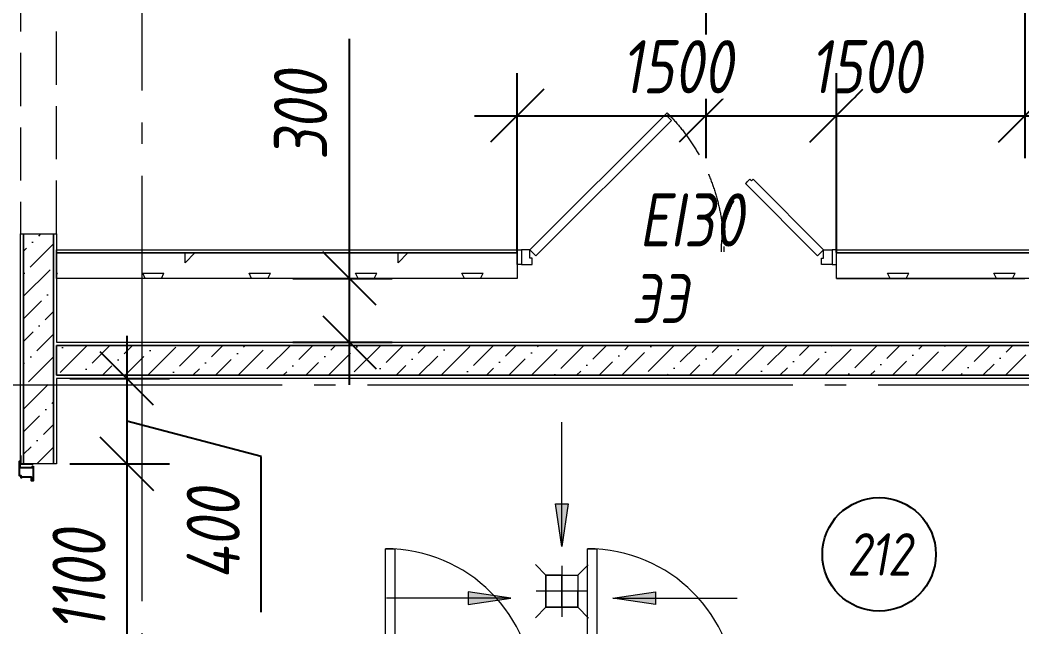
# Model space of a CAD drawing. Header units: millimetres. Extents: x -85420 to 1195317, y -69347 to 470418.
# Drawn here: x 441374 to 446082, y 53439 to 56291 of the extents above; entities that cross this region are included whole.
import ezdxf
from ezdxf.enums import TextEntityAlignment as Align

# ---------------------------------------------------------------- set-up
doc = ezdxf.new("R2010")
doc.units = ezdxf.units.MM
for name, pattern in [('GOST2.303 6', [12, 8, -1.5, 1, -1.5]), ('ГОСТ 2.303 4', [7, 5, -2, 0]), ('ГОСТ 2.303 5', [24, 20, -1.5, 1, -1.5]), ('осевая', [50.800000000000004, 31.75, -6.35, 6.35, -6.35])]:
    doc.linetypes.add(name, pattern=pattern)
for name, color, linetype, lineweight in [('!М_Двери', 7, 'Continuous', 15), ('!М_Двери_ЭОМ', 7, 'Continuous', 15), ('!М_Отверстия в перекрытиях', 253, 'Continuous', 15), ('!М_Перегородки_пеноблок', 7, 'Continuous', 20), ('!ФС_Проемы_двери', 7, 'ГОСТ 2.303 4', 15), ('+АР_Осевые линии', 252, 'GOST2.303 6', 9), ('+АР_Стены внутренние', 250, 'Continuous', 18), ('АР_Трап', 252, 'Continuous', 0), ('ОБОРУДОВАНИЕ', 253, 'Continuous', 5), ('СПДС_РАЗМЕРЫ', 252, 'Continuous', 0), ('ЭКСПЛИКАЦИЯ', 7, 'Continuous', 5)]:
    doc.layers.add(name, color=color, linetype=linetype, lineweight=lineweight)
doc.layers.add('ОСИ', color=7, linetype='осевая', lineweight=13, true_color=0x999999)
doc.layers.add('ПБ_граница', color=7, linetype='ГОСТ 2.303 4', lineweight=40, true_color=0xdb0000)
doc.styles.add('ГОСТ 2.304', font='CS_Gost2304.shx', dxfattribs={"oblique": 10})
doc.linetypes.add('Ground1', pattern='A,12,[130,ltypeshp.shx,S=3,R=-150,X=0,Y=-2.598],3,[130,ltypeshp.shx,S=3,R=-150,X=0,Y=-2.598],3,[130,ltypeshp.shx,S=3,R=-150,X=0,Y=-2.598],0', length=18)
doc.dimstyles.new('СПДС', dxfattribs={"dimscale": 100, "dimtxt": 2.5, "dimasz": 2.5, "dimexe": 2, "dimexo": 0.625, "dimgap": 1, "dimtad": 1, "dimdec": 0, "dimrnd": 5, "dimtxsty": 'ГОСТ 2.304', "dimblk": 'OBLIQUE', "dimblk1": 'OBLIQUE', "dimblk2": 'OBLIQUE', "dimcen": 2.5, "dimdle": 2, "dimadec": 0, "dimazin": 2, "dimtfac": 0.75, "dimtdec": 4, "dimtmove": 1, "dimatfit": 3, "dimfxl": 1, "dimtfill": 1, "dimtolj": 1, "dimarcsym": 1})
pattern_1 = [(45, (0, 0), (39.77475644174331, 145.8407736197254), [187.5, -40.50000000000001, 0, -40.50000000000001])]
pattern_2 = [(45, (150, 150), (0, 1000.000000019025), [141.4, -282.8, 70.7, -424.3000000000001, 141.4, -353.6135624]), (135, (800.0000000000001, 200), (-1000.000000019025, 8.881784197001254e-14), [141.4, -212.1, 70.7, -353.6000000000001, 141.4, -495.0135624]), (63.43494882, (0, 0), (5.099862754320839e-08, 1000.000000000094), [111.8, -447.2, 111.8, -447.233989, 0, 0]), (116.5650512, (0, 0), (-4.000643816226557e-07, 1000.000000000094), [111.8, -447.2000000000001, 111.8, -447.2339890000001, 0, 0]), (0, (0, 100), (0, 1000), [50.00000000000001, -400.0000000000001, 100, -400.0000000000001, 50.00000000000001, 0]), (0, (0, 250), (0, 1000), [-150, 100, -400.0000000000001, 0, -350.0000000000001, 0]), (0, (0, 300.0000000000001), (0, 1000), [-400.0000000000001, 0, -300.0000000000001, 100, -200, 0]), (0, (0, 450.0000000000001), (0, 1000), [-200, 0, -250, 100, -450.0000000000001, 0]), (0, (0, 600.0000000000001), (0, 1000), [-200, 100, -400.0000000000001, 100, -200, 0]), (0, (0, 850.0000000000001), (0, 1000), [-150, 100, -200, 0, -550.0000000000001, 0]), (0, (0, 900.0000000000001), (0, 1000), [-200, 0, -600.0000000000001, 100, -100, 0]), (90, (50.00000000000001, 200), (-1000, 6.123233995736768e-14), [-300.0000000000001, 0, -300.0000000000001, 0, -400.0000000000001, 0]), (90, (150, 0), (-1000, 6.123233995736768e-14), [-150, 100, -400.0000000000001, 0, -350.0000000000001, 0]), (90, (250, 0), (-1000, 6.123233995736768e-14), [-400.0000000000001, 0, -350.0000000000001, 100, -150, 0]), (90, (800.0000000000001, 0), (-1000, 6.123233995736768e-14), [-200, 100, -500.0000000000001, 100, -100, 0]), (90, (100, 100), (-1000, 6.123233995736768e-14), [-300.0000000000001, 0, -350.0000000000001, 0, -350.0000000000001, 0]), (90, (200, 100), (-1000, 6.123233995736768e-14), [-250, 0, -550.0000000000001, 0, -200, 0]), (90, (300.0000000000001, 150), (-1000, 6.123233995736768e-14), [-500.0000000000001, 0, -150, 0, -350.0000000000001, 0]), (90, (350.0000000000001, 50.00000000000001), (-1000, 6.123233995736768e-14), [-450.0000000000001, 0, -200, 0, -250, 0]), (90, (450.0000000000001, 200), (-1000, 6.123233995736768e-14), [-400.0000000000001, 0, -150, 0, -400.0000000000001, 0]), (90, (500.0000000000001, 250), (-1000, 6.123233995736768e-14), [-450.0000000000001, 0, -200, 0, -350.0000000000001, 0]), (90, (550.0000000000001, 0), (-1000, 6.123233995736768e-14), [-600.0000000000001, 0, -250, 0, -150, 0]), (90, (600.0000000000001, 150), (-1000, 6.123233995736768e-14), [-200, 0, -400.0000000000001, 0, -400.0000000000001, 0]), (90, (650.0000000000001, 100), (-1000, 6.123233995736768e-14), [-450.0000000000001, 0, -250, 0, -300.0000000000001, 0]), (90, (700.0000000000001, 50.00000000000001), (-1000, 6.123233995736768e-14), [-400.0000000000001, 0, -300.0000000000001, 0, -300.0000000000001, 0]), (90, (800.0000000000001, 100), (-1000, 6.123233995736768e-14), [-300.0000000000001, 0, -300.0000000000001, 0, -400.0000000000001, 0]), (90, (900.0000000000001, 150), (-1000, 6.123233995736768e-14), [-400.0000000000001, 0, -200, 0, -400.0000000000001, 0]), (90, (950.0000000000001, 200), (-1000, 6.123233995736768e-14), [-150, 0, -600.0000000000001, 0, -250, 0])]

# ---------------------------------------------------------------- blocks, each defined once
blk = doc.blocks.new('_Oblique')
at = {"color": 0, "linetype": 'ByBlock', "lineweight": -2}
blk.add_line((-0.5, -0.5), (0.5, 0.5), dxfattribs=at)
blk = doc.blocks.new('*D353')
at = {"layer": 'Defpoints', "color": 0, "ltscale": 100, "transparency": 16777216}
for p in [(441546.3728296874, 54606.4074300588), (441546.3728296874, 54205.75993097108), (441876.4879834676, 54205.75993097108)]:
    blk.add_point(p, dxfattribs=at)
at = {"layer": 'СПДС_РАЗМЕРЫ', "color": 0, "lineweight": -2, "ltscale": 100, "transparency": 16777216}
for p, q in [((441876.4879834676, 54806.4074300588), (441876.4879834676, 54005.75993097108)), ((441608.8728296874, 54606.4074300588), (442076.4879834676, 54606.4074300588)), ((442507.2872797496, 54239.26370083514), (441876.4879834676, 54406.08368051494)), ((442507.2872797496, 53509.00303769854), (442507.2872797496, 54239.26370083514)), ((441608.8728296874, 54205.75993097108), (442076.4879834676, 54205.75993097108))]:
    blk.add_line(p, q, dxfattribs=at)
at = {"layer": 'СПДС_РАЗМЕРЫ', "color": 0, "lineweight": -2, "ltscale": 100, "transparency": 16777216, "xscale": 250, "yscale": 250, "zscale": 250}
for p, rotation in [((441876.4879834676, 54606.4074300588), 90), ((441876.4879834676, 54205.75993097108), 270)]:
    blk.add_blockref('_Oblique', p, dxfattribs=dict(at, rotation=rotation))
at = {"layer": 'СПДС_РАЗМЕРЫ', "color": 0, "ltscale": 100, "transparency": 16777216, "insert": (442282.2872796871, 53874.13336926684), "char_height": 250, "attachment_point": 5, "rotation": 90, "style": 'ГОСТ 2.304', "bg_fill": 3, "box_fill_scale": 1.1, "bg_fill_color": 256, "bg_fill_true_color": 13158600, "bg_fill_transparency": 0}
blk.add_mtext('\\A1;400', dxfattribs=at)
blk = doc.blocks.new('*D352')
at = {"layer": 'Defpoints', "color": 0, "ltscale": 100, "transparency": 16777216}
for p in [(442593.5853700943, 55076.40779786798), (442922.8715585182, 55076.40779786798), (442593.5853700943, 54776.40793831745)]:
    blk.add_point(p, dxfattribs=at)
at = {"layer": 'СПДС_РАЗМЕРЫ', "color": 0, "lineweight": -2, "ltscale": 100, "transparency": 16777216}
for p, q in [((442922.8715585182, 55076.40779786798), (442922.8715585182, 56202.67297977424)), ((442922.8715585182, 55076.40779786798), (442922.8715585182, 56202.67297977424)), ((442922.8715585182, 54576.40793831745), (442922.8715585182, 55276.40779786798)), ((442656.0853700943, 55076.40779786798), (443122.8715585182, 55076.40779786798)), ((442656.0853700943, 54776.40793831745), (443122.8715585182, 54776.40793831745))]:
    blk.add_line(p, q, dxfattribs=at)
at = {"layer": 'СПДС_РАЗМЕРЫ', "color": 0, "lineweight": -2, "ltscale": 100, "transparency": 16777216, "xscale": 250, "yscale": 250, "zscale": 250}
for p, rotation in [((442922.8715585182, 55076.40779786798), 90), ((442922.8715585182, 54776.40793831745), 270)]:
    blk.add_blockref('_Oblique', p, dxfattribs=dict(at, rotation=rotation))
at = {"layer": 'СПДС_РАЗМЕРЫ', "color": 0, "ltscale": 100, "transparency": 16777216, "insert": (442692.6938889131, 55841.40743005881), "char_height": 250, "attachment_point": 5, "rotation": 90, "style": 'ГОСТ 2.304', "bg_fill": 3, "box_fill_scale": 1.1, "bg_fill_color": 256, "bg_fill_true_color": 13158600, "bg_fill_transparency": 0}
blk.add_mtext('\\A1;300', dxfattribs=at)
blk = doc.blocks.new('*D351')
at = {"layer": 'Defpoints', "color": 0, "ltscale": 100, "transparency": 16777216}
for p in [(445210.3555048098, 55841.40743005881), (443710.3914659707, 55141.40743005881), (445210.3555048098, 55136.4074300588)]:
    blk.add_point(p, dxfattribs=at)
at = {"layer": 'СПДС_РАЗМЕРЫ', "color": 0, "lineweight": -2, "ltscale": 100, "transparency": 16777216}
for p, q in [((443710.3914659707, 55203.90743005881), (443710.3914659707, 56041.40743005881)), ((445210.3555048098, 55198.9074300588), (445210.3555048098, 56041.40743005881)), ((443510.3914659707, 55841.40743005881), (445410.3555048098, 55841.40743005881))]:
    blk.add_line(p, q, dxfattribs=at)
at = {"layer": 'СПДС_РАЗМЕРЫ', "color": 0, "lineweight": -2, "ltscale": 100, "transparency": 16777216, "xscale": 250, "yscale": 250, "zscale": 250, "rotation": 180}
blk.add_blockref('_Oblique', (443710.3914659707, 55841.40743005881), dxfattribs=at)
at = {"layer": 'СПДС_РАЗМЕРЫ', "color": 0, "lineweight": -2, "ltscale": 100, "transparency": 16777216, "xscale": 250, "yscale": 250, "zscale": 250}
blk.add_blockref('_Oblique', (445210.3555048098, 55841.40743005881), dxfattribs=at)
at = {"layer": 'СПДС_РАЗМЕРЫ', "color": 0, "ltscale": 100, "transparency": 16777216, "insert": (444460.3734853902, 56071.58509966392), "char_height": 250, "attachment_point": 5, "style": 'ГОСТ 2.304', "bg_fill": 3, "box_fill_scale": 1.1, "bg_fill_color": 256, "bg_fill_true_color": 13158600, "bg_fill_transparency": 0}
blk.add_mtext('\\A1;1500', dxfattribs=at)
blk = doc.blocks.new('дверь металл_преобразован_в_статический')
for p, q in [((-88.28427124746122, 28.28427124746122), (-427.670097836206, -311.1015553412844)), ((-391.6330803764904, -331.6330803764913), (-60, 0))]:
    blk.add_line(p, q)
for points in [[(-1499.964038839007, 0), (-1479.964038839007, 0), (-1479.964038839007, 69.99999999999818), (-1499.964038839007, 69.99999999999818)], [(-1439.964038839007, 0), (-1479.964038839007, 0), (-1479.964038839007, 69.99999999999818), (-1429.964038839007, 69.99999999999818), (-1429.964038839007, 40), (-1439.964038839007, 39.99999999999091)], [(-60, 0), (-20, 0), (-20, 69.99999999999818), (-70, 69.99999999999818), (-70, 40), (-60, 39.99999999999091)], [(0, 0), (-20, 0), (-20, 69.99999999999818), (0, 69.99999999999818)], [(-795.8151895588599, -644.1488492801473), (-1439.964038839007, 0), (-1411.679767591551, 28.28427124745576), (-775.2836645236584, -608.1118318204371), (-796.4968679592494, -629.3250352560271), (-788.744121746995, -637.0777814682824)], [(-60, 0), (-391.6330803764959, -331.6330803764859), (-398.7041481883589, -324.5620125646228), (-406.4568944006132, -332.3147587768772), (-427.670097836206, -311.1015553412844), (-88.28427124745576, 28.28427124745576)]]:
    blk.add_lwpolyline(points, close=True)
at = {"linetype": 'ГОСТ 2.303 4', "ltscale": 50}
for centre, radius, start, end in [((-1439.964038839007, 0), 910.9640388390071, 315, 0.628970276015168), ((-60, 0), 480.0682020074355, 178.8064211800575, 223.8064211800941)]:
    blk.add_arc(centre, radius, start, end, dxfattribs=at)
blk = doc.blocks.new('*D348')
at = {"layer": 'Defpoints', "color": 0, "ltscale": 100, "transparency": 16777216}
for p in [(441546.3728296874, 54205.75993097108), (441546.3728296874, 53104.73245229898), (441876.4879834676, 53104.73245229898)]:
    blk.add_point(p, dxfattribs=at)
at = {"layer": 'СПДС_РАЗМЕРЫ', "color": 0, "lineweight": -2, "ltscale": 100, "transparency": 16777216}
for p, q in [((441876.4879834676, 54405.75993097108), (441876.4879834676, 52904.73245229898)), ((441608.8728296874, 54205.75993097108), (442076.4879834676, 54205.75993097108)), ((441608.8728296874, 53104.73245229898), (442076.4879834676, 53104.73245229898))]:
    blk.add_line(p, q, dxfattribs=at)
at = {"layer": 'СПДС_РАЗМЕРЫ', "color": 0, "lineweight": -2, "ltscale": 100, "transparency": 16777216, "xscale": 250, "yscale": 250, "zscale": 250}
for p, rotation in [((441876.4879834676, 54205.75993097108), 90), ((441876.4879834676, 53104.73245229898), 270)]:
    blk.add_blockref('_Oblique', p, dxfattribs=dict(at, rotation=rotation))
at = {"layer": 'СПДС_РАЗМЕРЫ', "color": 0, "ltscale": 100, "transparency": 16777216, "insert": (441651.4879834051, 53655.24619163503), "char_height": 250, "attachment_point": 5, "rotation": 90, "style": 'ГОСТ 2.304', "bg_fill": 3, "box_fill_scale": 1.1, "bg_fill_color": 256, "bg_fill_true_color": 13158600, "bg_fill_transparency": 0}
blk.add_mtext('\\A1;1100', dxfattribs=at)
blk = doc.blocks.new('*D326')
at = {"layer": 'Defpoints', "color": 0, "ltscale": 100, "transparency": 16777216}
for p in [(444596.4014761783, 57241.4152099858), (446096.3655150173, 57241.4152099858), (446096.3655150173, 55841.4152099858)]:
    blk.add_point(p, dxfattribs=at)
at = {"layer": 'СПДС_РАЗМЕРЫ', "color": 0, "lineweight": -2, "ltscale": 100, "transparency": 16777216}
for p, q in [((444596.4014761783, 57178.9152099858), (444596.4014761783, 55641.4152099858)), ((446096.3655150173, 57178.9152099858), (446096.3655150173, 55641.4152099858)), ((444396.4014761783, 55841.4152099858), (446296.3655150173, 55841.4152099858))]:
    blk.add_line(p, q, dxfattribs=at)
at = {"layer": 'СПДС_РАЗМЕРЫ', "color": 0, "lineweight": -2, "ltscale": 100, "transparency": 16777216, "xscale": 250, "yscale": 250, "zscale": 250, "rotation": 180}
blk.add_blockref('_Oblique', (444596.4014761783, 55841.4152099858), dxfattribs=at)
at = {"layer": 'СПДС_РАЗМЕРЫ', "color": 0, "lineweight": -2, "ltscale": 100, "transparency": 16777216, "xscale": 250, "yscale": 250, "zscale": 250}
blk.add_blockref('_Oblique', (446096.3655150173, 55841.4152099858), dxfattribs=at)
at = {"layer": 'СПДС_РАЗМЕРЫ', "color": 0, "ltscale": 100, "transparency": 16777216, "insert": (445346.3834955978, 56071.59287959091), "char_height": 250, "attachment_point": 5, "style": 'ГОСТ 2.304', "bg_fill": 3, "box_fill_scale": 1.1, "bg_fill_color": 256, "bg_fill_true_color": 13158600, "bg_fill_transparency": 0}
blk.add_mtext('\\A1;1500', dxfattribs=at)
blk = doc.blocks.new('*U270')
h = blk.add_hatch(color=256)
h.dxf.hatch_style = 1
h.paths.add_polyline_path([(-29.51197054858016, -384.1461214440787), (29.5119705484248, -384.1461214440787), (-1.073059016791248e-13, -584.1461214440787)])
blk.add_line((-1.073059016791248e-13, -584.1461214440787), (0, 0))
blk.add_lwpolyline([(29.5119705484248, -384.1461214440787), (-29.51197054858016, -384.1461214440787), (-1.073059016791248e-13, -584.1461214440787), (29.5119705484248, -384.1461214440787)])
blk = doc.blocks.new('трап пуи')
at = {"layer": 'ОБОРУДОВАНИЕ'}
for p, q in [((0.01187050668522716, -120.0016092317528), (0.01187050668522716, 119.9983907682472)), ((-119.9881294933148, -0.001609231752809137), (120.0118705066852, -0.001609231752809137))]:
    blk.add_line(p, q, dxfattribs=at)
blk.add_lwpolyline([(-74.98517596768215, 74.99789612292079), (-74.98517596768215, -74.99804321787087), (74.98504586459603, -74.99804321787087), (74.98504586459603, 74.99789612292079), (-74.98517596768215, 74.99789612292079)], dxfattribs=at)
blk = doc.blocks.new('*U162')
for p, q in [((0, 0), (0, -49.99999999999997)), ((700, 3.622374731326001e-15), (700, -49.99999999999995))]:
    blk.add_line(p, q)
blk.add_lwpolyline([(0, 0), (8.795537768650714e-14, 699.9999999999999), (43.75000000000009, 699.9999999999999), (43.75, -1.4210854715202e-14)], close=True)
blk.add_arc((0, 0), 700, 7.016709298534877e-15, 90)
blk = doc.blocks.new('проем_преобразован_в_статический')
at = {"color": 7, "linetype": 'ГОСТ 2.303 4', "ltscale": 50}
blk.add_wipeout([(-1.1368683772161603e-13, 0), (-4.547473508864641e-13, -1550.0000000000152), (-170.00000710290647, -1550.0000000000152), (-170.00000710290612, 0)], dxfattribs=at)
at = {"linetype": 'ГОСТ 2.303 4', "ltscale": 50}
blk.add_lwpolyline([(-170.0000071029061, 3.055484829876501e-14), (-170.0000071029064, -1550.000000000015), (-3.157474282033978e-13, -1550.000000000015), (2.842170943040401e-14, -6.310887241768094e-30)], close=True, dxfattribs=at)
blk = doc.blocks.new('A$C314F1C93')
at = {"layer": '+АР_Осевые линии', "linetype": 'ГОСТ 2.303 5', "lineweight": 0, "ltscale": 100}
blk.add_line((11540.00000000047, 64233.04186645093), (11540.00000000047, -9232.622227149745), dxfattribs=at)
blk.add_lwpolyline([(-4199.99999999968, 39249.99999999988), (75280.00000000006, 39249.99999999988)], dxfattribs=at)

msp = doc.modelspace()

# ---------------------------------------------------------------- block references
at = {"layer": 'ОСИ', "ltscale": 40}
msp.add_blockref('A$C314F1C93', (430406.3725916118, 15326.41521031433, 4.999999999999952e-09), dxfattribs=at)

# ---------------------------------------------------------------- next in the draw order: linework, layer by layer
at = {"color": 6, "lineweight": 18, "ltscale": 100, "elevation": 4.999999999999952e-09}
msp.add_lwpolyline([(445210.3914638816, 55076.40829951665), (446096.3664615406, 55076.40850975519)], dxfattribs=at)
at = {"color": 1, "linetype": 'Ground1'}
msp.add_lwpolyline([(441376.3723865895, 54244.65557795938), (441376.3723865895, 54205.75993097108), (441436.4031497879, 54205.75993097108)], dxfattribs=at)
msp.add_lwpolyline([(441436.4031497879, 54193.75993097108), (441436.4031497879, 54125.75993097108), (441428.4031497879, 54125.75993097108), (441428.4031497879, 54142.76574445827), (441381.9606116377, 54142.76574445827), (441381.9606116377, 54139.74072362826), (441380.3518684394, 54139.74072362826), (441380.3518684394, 54149.73173980106), (441372.3929478049, 54149.73173980106), (441372.3929478049, 54217.80611132807), (441376.3723865895, 54217.80611132807), (441376.3723865895, 54209.76250299945), (441373.9947669227, 54209.76250299945), (441373.9947669227, 54188.76443365097), (441432.5930433262, 54188.76443365097), (441432.5930433262, 54193.75993097108)], close=True)
at = {"layer": 'АР_Трап', "lineweight": 0, "elevation": 4.999999999999952e-09}
msp.add_lwpolyline([(443795.8789828572, 53731.98902531707), (443845.6284411298, 53681.73973276891), (443845.6284411298, 53531.73785897653), (443795.8827304185, 53481.9921482653), (443845.6284411298, 53531.73785897653), (443994.8805447769, 53531.73785897653), (444045.875841177, 53480.74256257637), (443994.8805447769, 53531.73785897653), (443920.2544929532, 53531.73785897653), (443920.2544929532, 53681.73973276891), (443845.6284411298, 53681.73973276891), (443994.8768159473, 53681.73973276891), (444043.8765228064, 53730.73943962803), (443994.8768159473, 53681.73973276891), (443994.8805447769, 53531.73785897653), (443994.8805447769, 53606.73879587272), (443845.6284411298, 53606.73879587272)], dxfattribs=at)
at = {"layer": 'ЭКСПЛИКАЦИЯ', "linetype": 'Continuous', "lineweight": 25, "ltscale": 100}
msp.add_circle((445410.9880996993, 53779.75540955109), 266.6666666666667, dxfattribs=at)

# ---------------------------------------------------------------- next in the draw order: block references
at = {"layer": '!М_Двери', "color": 0, "ltscale": 100}
for p in [(443091.9676312195, 53106.46771874727), (444041.1460836483, 53106.46771874727)]:
    msp.add_blockref('*U162', p, dxfattribs=at)
at = {"layer": '!ФС_Проемы_двери'}
msp.add_blockref('проем_преобразован_в_статический', (441546.3725952314, 56836.40757518786), dxfattribs=at)
at = {"layer": 'АР_Трап', "lineweight": 0, "xscale": -1}
for name, p, rotation in [('*U270', (443920.1007550624, 54400.95470555323, 4.999999999999952e-09), 0.01492145336335533), ('трап пуи', (443920.2528833533, 53606.75073617761, 4.999999999999952e-09), 89.99999999999311), ('*U270', (444743.8700157959, 53574.29305731689, -1.004999999997788e-08), 270.0149214533633)]:
    msp.add_blockref(name, p, dxfattribs=dict(at, rotation=rotation))
at = {"layer": 'АР_Трап', "lineweight": 0, "rotation": 89.98507854663664}
msp.add_blockref('*U270', (443096.6357509107, 53574.29305731689, -1.004999999997788e-08), dxfattribs=at)

# ---------------------------------------------------------------- next in the draw order: texts
at = {"layer": '!М_Отверстия в перекрытиях', "ltscale": 50, "insert": (444380.3673128929, 54982.26345869212, 4.999999999999952e-09), "char_height": 230, "width": 1461.554799337728, "attachment_point": 5, "line_spacing_factor": 0.648, "style": 'ГОСТ 2.304'}
msp.add_mtext('ЭЭ', dxfattribs=at)
at = {"layer": 'ЭКСПЛИКАЦИЯ', "linetype": 'Continuous', "lineweight": 25, "ltscale": 100, "style": 'ГОСТ 2.304', "oblique": 9.999999999999998}
msp.add_text('212', height=200, dxfattribs=at).set_placement((445410.9880996993, 53779.75540955109), align=Align.MIDDLE_CENTER)

# ---------------------------------------------------------------- next in the draw order: dimensions: what is measured, and where the dimension line sits
at = {"layer": 'СПДС_РАЗМЕРЫ', "ltscale": 100}
dim = msp.add_linear_dim(base=(446096.3655150173, 55841.4152099858, 4.999999999999952e-09), p1=(444596.4014761783, 57241.4152099858, 4.999999999999952e-09), p2=(446096.3655150173, 57241.4152099858, 4.999999999999952e-09), dimstyle='СПДС', dxfattribs=at)
dim.commit()
dim.dimension.update_dxf_attribs({"geometry": '*D326', "text_midpoint": (445346.3834955978, 56071.59287959091, 4.999999999999952e-09)})
dim = msp.add_linear_dim(base=(442922.8715585182, 55076.40779786798, 4.999999999999952e-09), p1=(442593.5853700943, 54776.40793831745, 4.999999999999952e-09), p2=(442593.5853700943, 55076.40779786798, 4.999999999999952e-09), angle=90, dimstyle='СПДС', dxfattribs=at)
dim.commit()
dim.dimension.update_dxf_attribs({"geometry": '*D352', "text_midpoint": (442957.6040063777, 55841.40743005881, 4.999999999999952e-09), "dimtype": 160})
dim = msp.add_linear_dim(base=(441876.4879834676, 53104.73245229898, 4.999999999999952e-09), p1=(441546.3728296874, 54205.75993097108, 4.999999999999952e-09), p2=(441546.3728296874, 53104.73245229898, 4.999999999999952e-09), angle=90, dimstyle='СПДС', dxfattribs=at)
dim.commit()
dim.dimension.update_dxf_attribs({"geometry": '*D348', "text_midpoint": (441651.4879834051, 53655.24619163503, 4.999999999999952e-09)})

# ---------------------------------------------------------------- next in the draw order: linework, layer by layer
at = {"layer": '+АР_Стены внутренние', "ltscale": 100}
msp.add_lwpolyline([(441391.37259168, 55286.40754104985), (441391.3728296874, 54205.75989683308), (441376.3728296874, 54205.7598935294), (441376.37259168, 55286.40753774617), (441391.37259168, 55286.40754104985)], close=True, dxfattribs=at)

# ---------------------------------------------------------------- next in the draw order: block references
at = {"layer": '!М_Двери_ЭОМ', "color": 0, "xscale": -1, "rotation": 180}
msp.add_blockref('дверь металл_преобразован_в_статический', (445210.3914638816, 55211.4074300588, 4.999999999999952e-09), dxfattribs=at)

# ---------------------------------------------------------------- next in the draw order: dimensions: what is measured, and where the dimension line sits
at = {"layer": 'СПДС_РАЗМЕРЫ', "ltscale": 100}
dim = msp.add_linear_dim(base=(441876.4879834676, 54205.75993097108, 4.999999999999952e-09), p1=(441546.3728296874, 54606.4074300588, 4.999999999999952e-09), p2=(441546.3728296874, 54205.75993097108, 4.999999999999952e-09), angle=90, dimstyle='СПДС', dxfattribs=at)
dim.commit()
dim.dimension.update_dxf_attribs({"geometry": '*D353', "text_midpoint": (442507.2872797496, 54139.26370083514, 4.999999999999952e-09), "dimtype": 160})

# ---------------------------------------------------------------- next in the draw order: hatches: boundary and pattern name
at = {"layer": '+АР_Стены внутренние', "lineweight": 0, "ltscale": 100}
h = msp.add_hatch(dxfattribs=at)
h.set_pattern_fill('БЕТОН И ИЗДЕЛИЯ ИЗ НЕГО', color=256, scale=30, style=0, pattern_type=2)
h.set_pattern_definition(pattern_1)
h.paths.add_polyline_path([(441531.37259168, 55286.40757188417), (441531.3728296874, 54205.7599276674), (441391.3728296874, 54205.75989683308), (441391.37259168, 55286.40754104985)], flags=0)
h = msp.add_hatch(dxfattribs=at)
h.set_pattern_fill('БЕТОН И ИЗДЕЛИЯ ИЗ НЕГО', color=256, scale=30, style=0, pattern_type=2)
h.set_pattern_definition(pattern_1)
h.paths.add_polyline_path([(441759.9670095831, 54621.40796552005), (441546.3726746071, 54621.40785124433), (441546.3725997053, 54761.40785124431), (441759.9669346813, 54761.40796552003)], flags=0)
h = msp.add_hatch(dxfattribs=at)
h.set_pattern_fill('БЕТОН И ИЗДЕЛИЯ ИЗ НЕГО', color=256, scale=30, style=0, pattern_type=2)
h.set_pattern_definition(pattern_1)
h.paths.add_polyline_path([(446445.3430044771, 54621.4089975023), (441759.9669607959, 54621.40796552005), (441759.9669299601, 54761.40796552005), (446445.3429736413, 54761.40899750229)], flags=0)

# ---------------------------------------------------------------- next in the draw order: linework, layer by layer
at = {"layer": '+АР_Стены внутренние', "ltscale": 100}
msp.add_lwpolyline([(441531.37259168, 55286.40757188417), (441531.3728296874, 54205.7599276674), (441391.3728296874, 54205.75989683308), (441391.37259168, 55286.40754104985), (441531.37259168, 55286.40757188417)], close=True, dxfattribs=at)
for points in [[(441546.3727414467, 54606.40785124436), (441546.3728296874, 54205.75993097108), (441531.3728296874, 54205.7599276674), (441531.37259168, 55286.40757188417), (441546.37259168, 55286.40757518785), (441546.372704005, 54776.40785124437)], [(441759.9670095831, 54621.40796552005), (441546.3726746071, 54621.40785124433), (441546.3725997053, 54761.40785124431), (441759.9669346813, 54761.40796552003)], [(441546.3727073087, 54761.40785124437), (441546.3725997053, 54761.40785124431), (441546.3726746071, 54621.40785124433), (441546.372738143, 54621.40785124437)], [(441546.372704005, 54776.40785124437), (441759.9669266561, 54776.40796552003)], [(441759.9669346813, 54761.40796552003), (441546.3727073087, 54761.40785124437)], [(446306.3725792385, 54776.40896689323), (446445.3429703374, 54776.40899750229), (446445.3429736413, 54761.40899750229), (441759.9669299601, 54761.40796552005)], [(441759.9669266562, 54776.40796552005), (446291.3725792385, 54776.40896689323)], [(441759.9669299601, 54761.40796552005), (446445.3429736413, 54761.40899750229), (446445.3430044771, 54621.4089975023), (441759.9669607959, 54621.40796552005)], [(441546.372738143, 54621.40785124437), (441759.9670095831, 54621.40796552005)], [(441759.9669607959, 54621.40796552005), (446445.3430044771, 54621.4089975023), (446445.343007781, 54606.4089975023), (441759.9669640997, 54606.40796552005)], [(441759.9670176083, 54606.40796552005), (441546.3727414467, 54606.40785124436)]]:
    msp.add_lwpolyline(points, dxfattribs=at)

# ---------------------------------------------------------------- next in the draw order: texts
at = {"layer": 'ПБ_граница', "linetype": 'ByBlock', "lineweight": 0, "ltscale": 100, "insert": (444528.0116961023, 55351.52300186492, 4.999999999999952e-09), "char_height": 250, "width": 1, "attachment_point": 5, "line_spacing_factor": 0.5, "style": 'ГОСТ 2.304', "bg_fill": 3, "box_fill_scale": 1.2, "bg_fill_color": 1, "bg_fill_transparency": 0}
msp.add_mtext('EI30', dxfattribs=at)

# ---------------------------------------------------------------- next in the draw order: dimensions: what is measured, and where the dimension line sits
at = {"layer": 'СПДС_РАЗМЕРЫ', "ltscale": 100}
dim = msp.add_linear_dim(base=(445210.3555048098, 55841.40743005881, 4.999999999999952e-09), p1=(443710.3914659707, 55141.40743005881, 4.999999999999952e-09), p2=(445210.3555048098, 55136.4074300588, 4.999999999999952e-09), dimstyle='СПДС', dxfattribs=at)
dim.commit()
dim.dimension.update_dxf_attribs({"geometry": '*D351', "text_midpoint": (444460.3734853902, 56071.58509966392, 4.999999999999952e-09)})

# ---------------------------------------------------------------- next in the draw order: hatches: boundary and pattern name
at = {"layer": '!М_Перегородки_пеноблок', "ltscale": 100}
h = msp.add_hatch(dxfattribs=at)
h.set_pattern_fill('БЕТОННАЯ ПОДГОТОВКА', color=256, scale=100, style=0, pattern_type=2)
h.set_pattern_definition(pattern_2)
h.paths.add_polyline_path([(443710.4274250427, 55076.4074300588), (441546.3728296874, 55076.4074300588), (441546.3728296874, 55196.4074300588), (443710.4274250427, 55196.4074300588)], flags=0)
h = msp.add_hatch(dxfattribs=at)
h.set_pattern_fill('БЕТОННАЯ ПОДГОТОВКА', color=256, scale=100, style=0, pattern_type=2)
h.set_pattern_definition(pattern_2)
h.paths.add_polyline_path([(446171.3725792385, 55076.4074300588), (445210.3914638816, 55076.4074300588), (445210.3914638816, 55196.4074300588), (446291.3725792385, 55196.40743005881)], flags=0)

# ---------------------------------------------------------------- next in the draw order: linework, layer by layer
for points in [[(443710.4274250427, 55196.4074300588), (441546.3728296874, 55196.4074300588), (441546.3728296874, 55211.4074300588), (443710.4274250427, 55211.4074300588)], [(443710.4274250427, 55076.4074300588), (441546.3728296874, 55076.4074300588), (441546.3728296874, 55196.4074300588), (443710.4274250427, 55196.4074300588)]]:
    msp.add_lwpolyline(points, close=True, dxfattribs=at)
for points in [[(446291.3725792385, 55196.40743005881), (445210.3914638816, 55196.4074300588), (445210.3914638816, 55211.4074300588), (446306.3725792385, 55211.4074300588)], [(446171.3725792385, 55076.4074300588), (445210.3914638816, 55076.4074300588), (445210.3914638816, 55196.4074300588), (446291.3725792385, 55196.40743005881)]]:
    msp.add_lwpolyline(points, dxfattribs=at)

doc.saveas('drawing.dxf')
